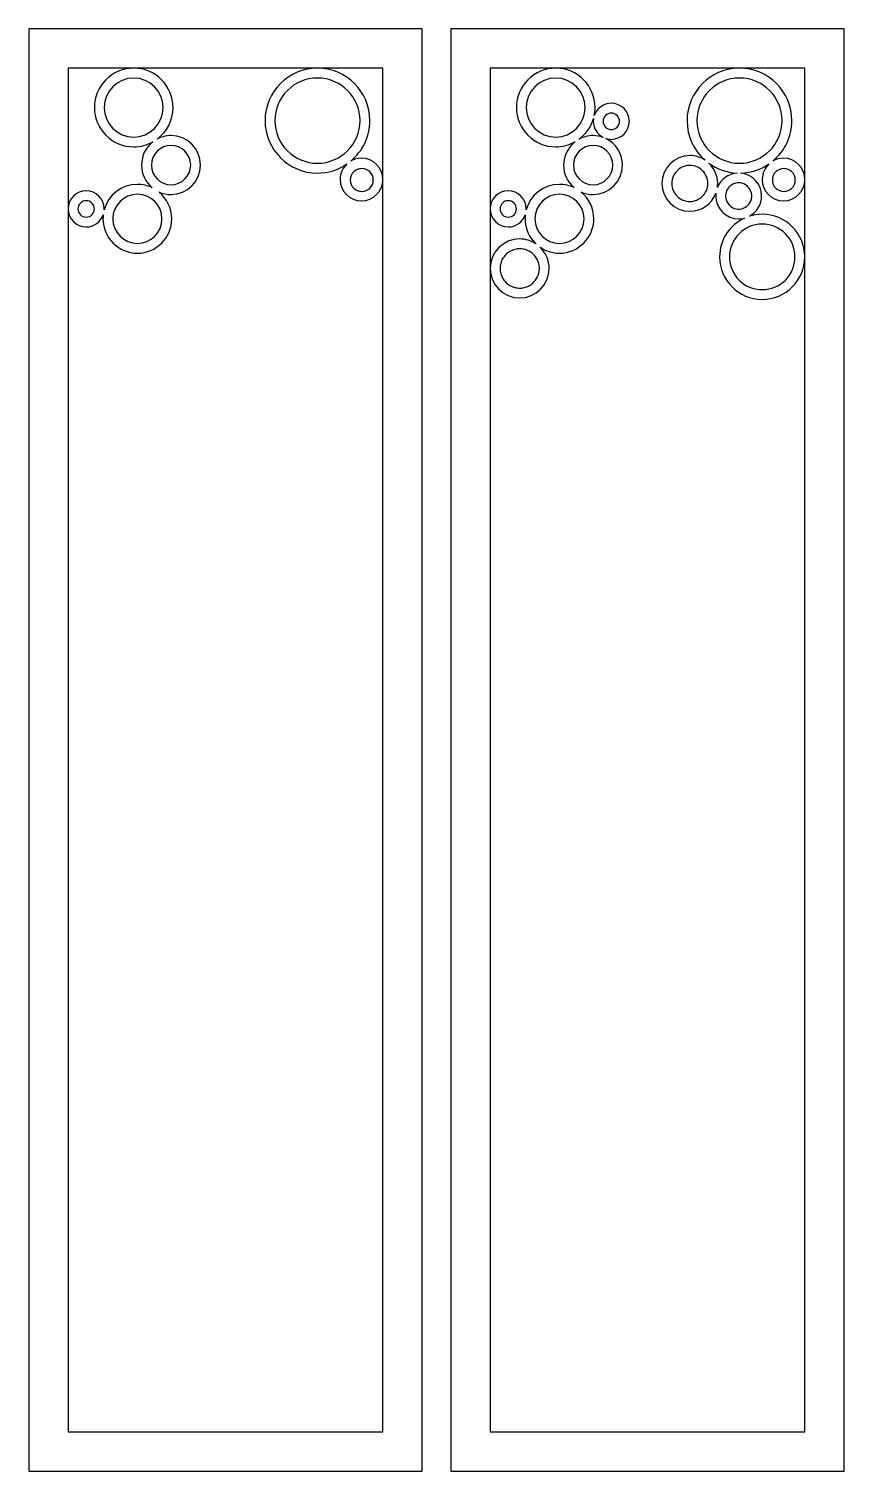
# Model space of a CAD drawing. Header units: centimetres. Extents: x 2 to 12.7, y 0.2 to 9.5.
# Drawn here: x 1.99 to 7.25, y 0.21 to 9.5 of the extents above; entities that cross this region are included whole.
import ezdxf

# ---------------------------------------------------------------- set-up
doc = ezdxf.new("R2010")
doc.units = ezdxf.units.CM
doc.header["$MEASUREMENT"] = 0
doc.layers.add('layer 1', color=7, linetype='Continuous')

msp = doc.modelspace()

# ---------------------------------------------------------------- linework, layer by layer
at = {"layer": 'layer 1', "color": 250}
for points, knots in [([(1.9931, 9.5), (1.9931, 9.5), (4.52699, 9.5), (4.52699, 9.5), (4.52699, 9.5), (4.52699, 9.5), (4.52699, 0.2091), (4.52699, 0.2091), (4.52699, 0.2091), (4.52699, 0.2091), (1.9931, 0.2091), (1.9931, 0.2091), (1.9931, 0.2091), (1.9931, 0.2091), (1.9931, 9.5), (1.9931, 9.5)], [0, 0, 0, 0, 0.2, 0.2, 0.2, 0.2, 0.4, 0.4, 0.4, 0.4, 0.6, 0.6, 0.6, 0.6, 1, 1, 1, 1]), ([(4.71238, 9.5), (4.71238, 9.5), (7.24626, 9.5), (7.24626, 9.5), (7.24626, 9.5), (7.24626, 9.5), (7.24626, 0.2091), (7.24626, 0.2091), (7.24626, 0.2091), (7.24626, 0.2091), (4.71238, 0.2091), (4.71238, 0.2091), (4.71238, 0.2091), (4.71238, 0.2091), (4.71238, 9.5), (4.71238, 9.5)], [0, 0, 0, 0, 0.2, 0.2, 0.2, 0.2, 0.4, 0.4, 0.4, 0.4, 0.6, 0.6, 0.6, 0.6, 1, 1, 1, 1]), ([(2.2465, 9.24661), (2.2465, 9.24661), (2.2465, 9.24661), (2.2465, 9.24661), (2.2465, 9.24661), (2.2465, 9.24661), (4.2736, 9.24661), (4.2736, 9.24661), (4.2736, 9.24661), (4.2736, 9.24661), (4.2736, 0.46248), (4.2736, 0.46248), (4.2736, 0.46248), (4.2736, 0.46248), (2.2465, 0.46248), (2.2465, 0.46248), (2.2465, 0.46248), (2.2465, 0.46248), (2.2465, 9.24661), (2.2465, 9.24661)], [0, 0, 0, 0, 0.1666667, 0.1666667, 0.1666667, 0.1666667, 0.3333333, 0.3333333, 0.3333333, 0.3333333, 0.5, 0.5, 0.5, 0.5, 0.6666667, 0.6666667, 0.6666667, 0.6666667, 1, 1, 1, 1]), ([(2.66881, 9.24661), (2.66881, 9.24661), (2.66881, 9.24661), (2.66881, 9.24661), (2.66881, 9.24661), (2.80837, 9.24661), (2.92219, 9.13278), (2.92219, 8.99323), (2.92219, 8.99323), (2.92219, 8.91006), (2.88177, 8.83604), (2.81957, 8.78978), (2.81957, 8.78978), (2.8463, 8.80418), (2.87683, 8.81235), (2.9092, 8.81235), (2.9092, 8.81235), (3.01387, 8.81235), (3.09924, 8.72698), (3.09924, 8.62231), (3.09924, 8.62231), (3.09924, 8.51764), (3.01387, 8.43227), (2.9092, 8.43227), (2.9092, 8.43227), (2.88164, 8.43227), (2.85543, 8.43819), (2.83175, 8.44882), (2.83175, 8.44882), (2.88202, 8.40812), (2.91426, 8.34595), (2.91426, 8.27649), (2.91426, 8.27649), (2.91426, 8.15438), (2.81466, 8.05478), (2.69255, 8.05478), (2.69255, 8.05478), (2.57043, 8.05478), (2.47083, 8.15438), (2.47083, 8.27649), (2.47083, 8.27649), (2.47083, 8.28519), (2.47135, 8.29376), (2.47233, 8.30221), (2.47233, 8.30221), (2.45652, 8.25684), (2.41327, 8.22413), (2.36263, 8.22413), (2.36263, 8.22413), (2.29867, 8.22413), (2.2465, 8.2763), (2.2465, 8.34027), (2.2465, 8.34027), (2.2465, 8.40423), (2.29867, 8.4564), (2.36263, 8.4564), (2.36263, 8.4564), (2.4266, 8.4564), (2.47876, 8.40423), (2.47876, 8.34027), (2.47876, 8.34027), (2.47876, 8.33841), (2.47872, 8.33656), (2.47863, 8.33472), (2.47863, 8.33472), (2.50431, 8.42874), (2.59057, 8.4982), (2.69255, 8.4982), (2.69255, 8.4982), (2.72628, 8.4982), (2.75829, 8.49058), (2.78695, 8.47702), (2.78695, 8.47702), (2.74555, 8.51192), (2.71917, 8.56413), (2.71917, 8.62231), (2.71917, 8.62231), (2.71917, 8.68328), (2.74814, 8.7377), (2.79302, 8.77252), (2.79302, 8.77252), (2.75628, 8.75173), (2.71389, 8.73983), (2.66881, 8.73983), (2.66881, 8.73983), (2.52924, 8.73983), (2.41542, 8.85367), (2.41542, 8.99323), (2.41542, 8.99323), (2.41542, 9.13278), (2.52924, 9.24661), (2.66881, 9.24661)], [0, 0, 0, 0, 0.0416667, 0.0416667, 0.0416667, 0.0416667, 0.0833333, 0.0833333, 0.0833333, 0.0833333, 0.125, 0.125, 0.125, 0.125, 0.1666667, 0.1666667, 0.1666667, 0.1666667, 0.2083333, 0.2083333, 0.2083333, 0.2083333, 0.25, 0.25, 0.25, 0.25, 0.2916667, 0.2916667, 0.2916667, 0.2916667, 0.3333333, 0.3333333, 0.3333333, 0.3333333, 0.375, 0.375, 0.375, 0.375, 0.4166667, 0.4166667, 0.4166667, 0.4166667, 0.4583333, 0.4583333, 0.4583333, 0.4583333, 0.5, 0.5, 0.5, 0.5, 0.5416667, 0.5416667, 0.5416667, 0.5416667, 0.5833333, 0.5833333, 0.5833333, 0.5833333, 0.625, 0.625, 0.625, 0.625, 0.6666667, 0.6666667, 0.6666667, 0.6666667, 0.7083333, 0.7083333, 0.7083333, 0.7083333, 0.75, 0.75, 0.75, 0.75, 0.7916667, 0.7916667, 0.7916667, 0.7916667, 0.8333333, 0.8333333, 0.8333333, 0.8333333, 0.875, 0.875, 0.875, 0.875, 0.9166667, 0.9166667, 0.9166667, 0.9166667, 1, 1, 1, 1]), ([(3.85258, 9.24661), (4.03865, 9.24661), (4.19043, 9.09484), (4.19043, 8.90876), (4.19043, 8.90876), (4.19043, 8.80401), (4.14233, 8.71013), (4.0671, 8.64808), (4.0671, 8.64808), (4.08745, 8.66004), (4.11112, 8.66692), (4.13635, 8.66692), (4.13635, 8.66692), (4.21194, 8.66692), (4.2736, 8.60526), (4.2736, 8.52967), (4.2736, 8.52967), (4.2736, 8.45407), (4.21194, 8.39241), (4.13635, 8.39241), (4.13635, 8.39241), (4.06075, 8.39241), (3.99909, 8.45407), (3.99909, 8.52967), (3.99909, 8.52967), (3.99909, 8.56893), (4.01573, 8.60442), (4.0423, 8.62947), (4.0423, 8.62947), (3.98815, 8.59254), (3.92281, 8.57091), (3.85258, 8.57091), (3.85258, 8.57091), (3.6665, 8.57091), (3.51473, 8.72268), (3.51473, 8.90876), (3.51473, 8.90876), (3.51473, 9.09484), (3.6665, 9.24661), (3.85258, 9.24661)], [0, 0, 0, 0, 0.0909091, 0.0909091, 0.0909091, 0.0909091, 0.1818182, 0.1818182, 0.1818182, 0.1818182, 0.2727273, 0.2727273, 0.2727273, 0.2727273, 0.3636364, 0.3636364, 0.3636364, 0.3636364, 0.4545455, 0.4545455, 0.4545455, 0.4545455, 0.5454545, 0.5454545, 0.5454545, 0.5454545, 0.6363636, 0.6363636, 0.6363636, 0.6363636, 0.7272727, 0.7272727, 0.7272727, 0.7272727, 0.8181818, 0.8181818, 0.8181818, 0.8181818, 1, 1, 1, 1]), ([(4.96577, 9.24661), (4.96577, 9.24661), (4.96577, 9.24661), (4.96577, 9.24661), (4.96577, 9.24661), (4.96577, 9.24661), (6.99288, 9.24661), (6.99288, 9.24661), (6.99288, 9.24661), (6.99288, 9.24661), (6.99288, 0.46248), (6.99288, 0.46248), (6.99288, 0.46248), (6.99288, 0.46248), (4.96577, 0.46248), (4.96577, 0.46248), (4.96577, 0.46248), (4.96577, 0.46248), (4.96577, 9.24661), (4.96577, 9.24661)], [0, 0, 0, 0, 0.1666667, 0.1666667, 0.1666667, 0.1666667, 0.3333333, 0.3333333, 0.3333333, 0.3333333, 0.5, 0.5, 0.5, 0.5, 0.6666667, 0.6666667, 0.6666667, 0.6666667, 1, 1, 1, 1]), ([(5.74609, 9.02047), (5.74609, 9.02047), (5.74609, 9.02047), (5.74609, 9.02047), (5.74609, 9.02047), (5.81005, 9.02047), (5.86223, 8.96829), (5.86223, 8.90433), (5.86223, 8.90433), (5.86223, 8.84036), (5.81005, 8.78819), (5.74609, 8.78819), (5.74609, 8.78819), (5.73338, 8.78819), (5.72113, 8.79026), (5.70967, 8.79406), (5.70967, 8.79406), (5.77391, 8.76353), (5.81852, 8.69796), (5.81852, 8.62231), (5.81852, 8.62231), (5.81852, 8.51764), (5.73315, 8.43227), (5.62848, 8.43227), (5.62848, 8.43227), (5.60092, 8.43227), (5.57471, 8.43819), (5.55102, 8.44882), (5.55102, 8.44882), (5.60129, 8.40812), (5.63353, 8.34595), (5.63353, 8.27649), (5.63353, 8.27649), (5.63353, 8.15438), (5.53394, 8.05478), (5.41181, 8.05478), (5.41181, 8.05478), (5.36612, 8.05478), (5.32358, 8.06873), (5.28823, 8.09258), (5.28823, 8.09258), (5.32374, 8.05802), (5.34585, 8.00977), (5.34585, 7.9565), (5.34585, 7.9565), (5.34585, 7.85183), (5.26047, 7.76646), (5.1558, 7.76646), (5.1558, 7.76646), (5.05114, 7.76646), (4.96577, 7.85183), (4.96577, 7.9565), (4.96577, 7.9565), (4.96577, 8.06117), (5.05114, 8.14654), (5.1558, 8.14654), (5.1558, 8.14654), (5.19404, 8.14654), (5.22969, 8.13514), (5.25956, 8.11558), (5.25956, 8.11558), (5.21684, 8.15603), (5.19011, 8.21323), (5.19011, 8.27649), (5.19011, 8.27649), (5.19011, 8.28519), (5.19062, 8.29376), (5.19161, 8.30221), (5.19161, 8.30221), (5.1758, 8.25684), (5.13254, 8.22413), (5.08191, 8.22413), (5.08191, 8.22413), (5.01793, 8.22413), (4.96577, 8.2763), (4.96577, 8.34027), (4.96577, 8.34027), (4.96577, 8.40423), (5.01793, 8.4564), (5.08191, 8.4564), (5.08191, 8.4564), (5.14586, 8.4564), (5.19804, 8.40423), (5.19804, 8.34027), (5.19804, 8.34027), (5.19804, 8.3384), (5.19799, 8.33656), (5.1979, 8.33472), (5.1979, 8.33472), (5.22359, 8.42874), (5.30984, 8.4982), (5.41181, 8.4982), (5.41181, 8.4982), (5.44555, 8.4982), (5.47755, 8.49058), (5.50623, 8.47702), (5.50623, 8.47702), (5.46482, 8.51192), (5.43844, 8.56413), (5.43844, 8.62231), (5.43844, 8.62231), (5.43844, 8.68328), (5.46741, 8.7377), (5.51229, 8.77252), (5.51229, 8.77252), (5.47555, 8.75173), (5.43316, 8.73983), (5.38808, 8.73983), (5.38808, 8.73983), (5.24852, 8.73983), (5.13469, 8.85366), (5.13469, 8.99323), (5.13469, 8.99323), (5.13469, 9.13278), (5.24852, 9.24661), (5.38808, 9.24661), (5.38808, 9.24661), (5.52764, 9.24661), (5.64147, 9.13278), (5.64147, 8.99323), (5.64147, 8.99323), (5.64147, 8.97568), (5.63966, 8.95853), (5.63623, 8.94197), (5.63623, 8.94197), (5.65193, 8.98756), (5.69529, 9.02047), (5.74609, 9.02047)], [0, 0, 0, 0, 0.030303, 0.030303, 0.030303, 0.030303, 0.0606061, 0.0606061, 0.0606061, 0.0606061, 0.0909091, 0.0909091, 0.0909091, 0.0909091, 0.1212121, 0.1212121, 0.1212121, 0.1212121, 0.1515152, 0.1515152, 0.1515152, 0.1515152, 0.1818182, 0.1818182, 0.1818182, 0.1818182, 0.2121212, 0.2121212, 0.2121212, 0.2121212, 0.2424242, 0.2424242, 0.2424242, 0.2424242, 0.2727273, 0.2727273, 0.2727273, 0.2727273, 0.3030303, 0.3030303, 0.3030303, 0.3030303, 0.3333333, 0.3333333, 0.3333333, 0.3333333, 0.3636364, 0.3636364, 0.3636364, 0.3636364, 0.3939394, 0.3939394, 0.3939394, 0.3939394, 0.4242424, 0.4242424, 0.4242424, 0.4242424, 0.4545455, 0.4545455, 0.4545455, 0.4545455, 0.4848485, 0.4848485, 0.4848485, 0.4848485, 0.5151515, 0.5151515, 0.5151515, 0.5151515, 0.5454545, 0.5454545, 0.5454545, 0.5454545, 0.5757576, 0.5757576, 0.5757576, 0.5757576, 0.6060606, 0.6060606, 0.6060606, 0.6060606, 0.6363636, 0.6363636, 0.6363636, 0.6363636, 0.6666667, 0.6666667, 0.6666667, 0.6666667, 0.6969697, 0.6969697, 0.6969697, 0.6969697, 0.7272727, 0.7272727, 0.7272727, 0.7272727, 0.7575758, 0.7575758, 0.7575758, 0.7575758, 0.7878788, 0.7878788, 0.7878788, 0.7878788, 0.8181818, 0.8181818, 0.8181818, 0.8181818, 0.8484848, 0.8484848, 0.8484848, 0.8484848, 0.8787879, 0.8787879, 0.8787879, 0.8787879, 0.9090909, 0.9090909, 0.9090909, 0.9090909, 0.9393939, 0.9393939, 0.9393939, 0.9393939, 1, 1, 1, 1]), ([(6.57184, 9.24661), (6.57184, 9.24661), (6.57184, 9.24661), (6.57184, 9.24661), (6.57184, 9.24661), (6.75793, 9.24661), (6.9097, 9.09484), (6.9097, 8.90876), (6.9097, 8.90876), (6.9097, 8.80401), (6.8616, 8.71013), (6.78637, 8.64808), (6.78637, 8.64808), (6.80671, 8.66004), (6.83039, 8.66692), (6.85562, 8.66692), (6.85562, 8.66692), (6.93122, 8.66692), (6.99287, 8.60526), (6.99287, 8.52967), (6.99287, 8.52967), (6.99287, 8.45407), (6.93122, 8.39241), (6.85562, 8.39241), (6.85562, 8.39241), (6.78002, 8.39241), (6.71837, 8.45407), (6.71837, 8.52967), (6.71837, 8.52967), (6.71837, 8.56893), (6.735, 8.60442), (6.76158, 8.62947), (6.76158, 8.62947), (6.70936, 8.59386), (6.64674, 8.57248), (6.57935, 8.571), (6.57935, 8.571), (6.65493, 8.56461), (6.71464, 8.50091), (6.71464, 8.42372), (6.71464, 8.42372), (6.71464, 8.36711), (6.68253, 8.31777), (6.63559, 8.29296), (6.63559, 8.29296), (6.66169, 8.30124), (6.68946, 8.30572), (6.71826, 8.30572), (6.71826, 8.30572), (6.86944, 8.30572), (6.99275, 8.18242), (6.99275, 8.03122), (6.99275, 8.03122), (6.99275, 7.88003), (6.86944, 7.75672), (6.71826, 7.75672), (6.71826, 7.75672), (6.56706, 7.75672), (6.44375, 7.88003), (6.44375, 8.03122), (6.44375, 8.03122), (6.44375, 8.14156), (6.50943, 8.23704), (6.6037, 8.28059), (6.6037, 8.28059), (6.59191, 8.27753), (6.57955, 8.27591), (6.56683, 8.27591), (6.56683, 8.27591), (6.48541, 8.27591), (6.41902, 8.34231), (6.41902, 8.42372), (6.41902, 8.42372), (6.41902, 8.42987), (6.4194, 8.43592), (6.42013, 8.44187), (6.42013, 8.44187), (6.39474, 8.37354), (6.32881, 8.32462), (6.25181, 8.32462), (6.25181, 8.32462), (6.15295, 8.32462), (6.07233, 8.40525), (6.07233, 8.5041), (6.07233, 8.5041), (6.07233, 8.60296), (6.15295, 8.68359), (6.25181, 8.68359), (6.25181, 8.68359), (6.28821, 8.68359), (6.32213, 8.67264), (6.35047, 8.6539), (6.35047, 8.6539), (6.27918, 8.71592), (6.23399, 8.80723), (6.23399, 8.90876), (6.23399, 8.90876), (6.23399, 9.09484), (6.38577, 9.24661), (6.57184, 9.24661)], [0, 0, 0, 0, 0.0384615, 0.0384615, 0.0384615, 0.0384615, 0.0769231, 0.0769231, 0.0769231, 0.0769231, 0.1153846, 0.1153846, 0.1153846, 0.1153846, 0.1538462, 0.1538462, 0.1538462, 0.1538462, 0.1923077, 0.1923077, 0.1923077, 0.1923077, 0.2307692, 0.2307692, 0.2307692, 0.2307692, 0.2692308, 0.2692308, 0.2692308, 0.2692308, 0.3076923, 0.3076923, 0.3076923, 0.3076923, 0.3461538, 0.3461538, 0.3461538, 0.3461538, 0.3846154, 0.3846154, 0.3846154, 0.3846154, 0.4230769, 0.4230769, 0.4230769, 0.4230769, 0.4615385, 0.4615385, 0.4615385, 0.4615385, 0.5, 0.5, 0.5, 0.5, 0.5384615, 0.5384615, 0.5384615, 0.5384615, 0.5769231, 0.5769231, 0.5769231, 0.5769231, 0.6153846, 0.6153846, 0.6153846, 0.6153846, 0.6538462, 0.6538462, 0.6538462, 0.6538462, 0.6923077, 0.6923077, 0.6923077, 0.6923077, 0.7307692, 0.7307692, 0.7307692, 0.7307692, 0.7692308, 0.7692308, 0.7692308, 0.7692308, 0.8076923, 0.8076923, 0.8076923, 0.8076923, 0.8461538, 0.8461538, 0.8461538, 0.8461538, 0.8846154, 0.8846154, 0.8846154, 0.8846154, 0.9230769, 0.9230769, 0.9230769, 0.9230769, 1, 1, 1, 1]), ([(2.66881, 9.18327), (2.66881, 9.18327), (2.66881, 9.18327), (2.66881, 9.18327), (2.66881, 9.18327), (2.77348, 9.18327), (2.85884, 9.0979), (2.85884, 8.99323), (2.85884, 8.99323), (2.85884, 8.88855), (2.77348, 8.80318), (2.66881, 8.80318), (2.66881, 8.80318), (2.56414, 8.80318), (2.47876, 8.88855), (2.47876, 8.99323), (2.47876, 8.99323), (2.47876, 9.0979), (2.56414, 9.18327), (2.66881, 9.18327)], [0, 0, 0, 0, 0.1666667, 0.1666667, 0.1666667, 0.1666667, 0.3333333, 0.3333333, 0.3333333, 0.3333333, 0.5, 0.5, 0.5, 0.5, 0.6666667, 0.6666667, 0.6666667, 0.6666667, 1, 1, 1, 1]), ([(3.85258, 9.18327), (3.85258, 9.18327), (3.85258, 9.18327), (3.85258, 9.18327), (3.85258, 9.18327), (4.00377, 9.18327), (4.12709, 9.05996), (4.12709, 8.90876), (4.12709, 8.90876), (4.12709, 8.75757), (4.00377, 8.63426), (3.85258, 8.63426), (3.85258, 8.63426), (3.70139, 8.63426), (3.57807, 8.75757), (3.57807, 8.90876), (3.57807, 8.90876), (3.57807, 9.05996), (3.70139, 9.18327), (3.85258, 9.18327)], [0, 0, 0, 0, 0.1666667, 0.1666667, 0.1666667, 0.1666667, 0.3333333, 0.3333333, 0.3333333, 0.3333333, 0.5, 0.5, 0.5, 0.5, 0.6666667, 0.6666667, 0.6666667, 0.6666667, 1, 1, 1, 1]), ([(5.38808, 9.18327), (5.38808, 9.18327), (5.38808, 9.18327), (5.38808, 9.18327), (5.38808, 9.18327), (5.49275, 9.18327), (5.57812, 9.0979), (5.57812, 8.99323), (5.57812, 8.99323), (5.57812, 8.88855), (5.49275, 8.80318), (5.38808, 8.80318), (5.38808, 8.80318), (5.28341, 8.80318), (5.19804, 8.88855), (5.19804, 8.99323), (5.19804, 8.99323), (5.19804, 9.0979), (5.28341, 9.18327), (5.38808, 9.18327)], [0, 0, 0, 0, 0.1666667, 0.1666667, 0.1666667, 0.1666667, 0.3333333, 0.3333333, 0.3333333, 0.3333333, 0.5, 0.5, 0.5, 0.5, 0.6666667, 0.6666667, 0.6666667, 0.6666667, 1, 1, 1, 1]), ([(6.57184, 9.18327), (6.57184, 9.18327), (6.57184, 9.18327), (6.57184, 9.18327), (6.57184, 9.18327), (6.72304, 9.18327), (6.84635, 9.05996), (6.84635, 8.90876), (6.84635, 8.90876), (6.84635, 8.75757), (6.72304, 8.63426), (6.57184, 8.63426), (6.57184, 8.63426), (6.42066, 8.63426), (6.29734, 8.75757), (6.29734, 8.90876), (6.29734, 8.90876), (6.29734, 9.05996), (6.42066, 9.18327), (6.57184, 9.18327)], [0, 0, 0, 0, 0.1666667, 0.1666667, 0.1666667, 0.1666667, 0.3333333, 0.3333333, 0.3333333, 0.3333333, 0.5, 0.5, 0.5, 0.5, 0.6666667, 0.6666667, 0.6666667, 0.6666667, 1, 1, 1, 1]), ([(5.69329, 8.80094), (5.69329, 8.80094), (5.69329, 8.80094), (5.69329, 8.80094), (5.69329, 8.80094), (5.65574, 8.82021), (5.62996, 8.85936), (5.62996, 8.90433), (5.62996, 8.90433), (5.62996, 8.91048), (5.63044, 8.91651), (5.63136, 8.92241), (5.63136, 8.92241), (5.61568, 8.86876), (5.58267, 8.82238), (5.53884, 8.78979), (5.53884, 8.78979), (5.56557, 8.80418), (5.5961, 8.81235), (5.62848, 8.81235), (5.62848, 8.81235), (5.65122, 8.81235), (5.67305, 8.80832), (5.69329, 8.80094)], [0, 0, 0, 0, 0.1428571, 0.1428571, 0.1428571, 0.1428571, 0.2857143, 0.2857143, 0.2857143, 0.2857143, 0.4285714, 0.4285714, 0.4285714, 0.4285714, 0.5714286, 0.5714286, 0.5714286, 0.5714286, 0.7142857, 0.7142857, 0.7142857, 0.7142857, 1, 1, 1, 1]), ([(5.74609, 8.95712), (5.74609, 8.95712), (5.74609, 8.95712), (5.74609, 8.95712), (5.74609, 8.95712), (5.77516, 8.95712), (5.79888, 8.93341), (5.79888, 8.90433), (5.79888, 8.90433), (5.79888, 8.87525), (5.77516, 8.85154), (5.74609, 8.85154), (5.74609, 8.85154), (5.71702, 8.85154), (5.6933, 8.87525), (5.6933, 8.90433), (5.6933, 8.90433), (5.6933, 8.93341), (5.71702, 8.95712), (5.74609, 8.95712)], [0, 0, 0, 0, 0.1666667, 0.1666667, 0.1666667, 0.1666667, 0.3333333, 0.3333333, 0.3333333, 0.3333333, 0.5, 0.5, 0.5, 0.5, 0.6666667, 0.6666667, 0.6666667, 0.6666667, 1, 1, 1, 1]), ([(2.9092, 8.749), (2.9092, 8.749), (2.9092, 8.749), (2.9092, 8.749), (2.9092, 8.749), (2.97899, 8.749), (3.0359, 8.69209), (3.0359, 8.62231), (3.0359, 8.62231), (3.0359, 8.55253), (2.97899, 8.49561), (2.9092, 8.49561), (2.9092, 8.49561), (2.83943, 8.49561), (2.78251, 8.55253), (2.78251, 8.62231), (2.78251, 8.62231), (2.78251, 8.69209), (2.83943, 8.749), (2.9092, 8.749)], [0, 0, 0, 0, 0.1666667, 0.1666667, 0.1666667, 0.1666667, 0.3333333, 0.3333333, 0.3333333, 0.3333333, 0.5, 0.5, 0.5, 0.5, 0.6666667, 0.6666667, 0.6666667, 0.6666667, 1, 1, 1, 1]), ([(5.62848, 8.749), (5.62848, 8.749), (5.62848, 8.749), (5.62848, 8.749), (5.62848, 8.749), (5.69826, 8.749), (5.75518, 8.69209), (5.75518, 8.62231), (5.75518, 8.62231), (5.75518, 8.55253), (5.69826, 8.49561), (5.62848, 8.49561), (5.62848, 8.49561), (5.5587, 8.49561), (5.50179, 8.55253), (5.50179, 8.62231), (5.50179, 8.62231), (5.50179, 8.69209), (5.5587, 8.749), (5.62848, 8.749)], [0, 0, 0, 0, 0.1666667, 0.1666667, 0.1666667, 0.1666667, 0.3333333, 0.3333333, 0.3333333, 0.3333333, 0.5, 0.5, 0.5, 0.5, 0.6666667, 0.6666667, 0.6666667, 0.6666667, 1, 1, 1, 1]), ([(4.13826, 8.59974), (4.13826, 8.59974), (4.13826, 8.59974), (4.13826, 8.59974), (4.13826, 8.59974), (4.17897, 8.59974), (4.21216, 8.56655), (4.21216, 8.52584), (4.21216, 8.52584), (4.21216, 8.48513), (4.17897, 8.45193), (4.13826, 8.45193), (4.13826, 8.45193), (4.09755, 8.45193), (4.06435, 8.48513), (4.06435, 8.52584), (4.06435, 8.52584), (4.06435, 8.56655), (4.09755, 8.59974), (4.13826, 8.59974)], [0, 0, 0, 0, 0.1666667, 0.1666667, 0.1666667, 0.1666667, 0.3333333, 0.3333333, 0.3333333, 0.3333333, 0.5, 0.5, 0.5, 0.5, 0.6666667, 0.6666667, 0.6666667, 0.6666667, 1, 1, 1, 1]), ([(6.25181, 8.62021), (6.25181, 8.62021), (6.25181, 8.62021), (6.25181, 8.62021), (6.25181, 8.62021), (6.25181, 8.62021), (6.26369, 8.61961), (6.26369, 8.61961), (6.26369, 8.61961), (6.27952, 8.6176), (6.29275, 8.61351), (6.30695, 8.60621), (6.30695, 8.60621), (6.30695, 8.60621), (6.31653, 8.60038), (6.31653, 8.60038), (6.31653, 8.60038), (6.32929, 8.5913), (6.339, 8.58158), (6.34809, 8.56883), (6.34809, 8.56883), (6.34809, 8.56883), (6.35393, 8.55923), (6.35393, 8.55923), (6.35393, 8.55923), (6.36121, 8.54505), (6.3653, 8.53182), (6.36732, 8.51598), (6.36732, 8.51598), (6.36732, 8.51598), (6.36793, 8.5041), (6.36793, 8.5041), (6.36793, 8.5041), (6.36751, 8.4879), (6.36478, 8.47416), (6.35882, 8.45909), (6.35882, 8.45909), (6.35882, 8.45909), (6.35393, 8.44896), (6.35393, 8.44896), (6.35393, 8.44896), (6.34611, 8.4354), (6.33735, 8.4248), (6.32552, 8.41455), (6.32552, 8.41455), (6.32552, 8.41455), (6.31654, 8.40783), (6.31654, 8.40783), (6.31654, 8.40783), (6.30324, 8.39928), (6.29056, 8.39392), (6.27515, 8.39035), (6.27515, 8.39035), (6.27515, 8.39035), (6.26369, 8.38858), (6.26369, 8.38858), (6.26369, 8.38858), (6.24734, 8.38734), (6.23317, 8.38871), (6.21742, 8.39321), (6.21742, 8.39321), (6.21742, 8.39321), (6.20681, 8.3971), (6.20681, 8.3971), (6.20681, 8.3971), (6.19252, 8.40357), (6.18114, 8.41128), (6.1698, 8.42209), (6.1698, 8.42209), (6.1698, 8.42209), (6.16225, 8.43039), (6.16225, 8.43039), (6.16225, 8.43039), (6.15254, 8.44275), (6.14596, 8.45482), (6.14091, 8.46971), (6.14091, 8.46971), (6.14091, 8.46971), (6.13806, 8.48076), (6.13806, 8.48076), (6.13806, 8.48076), (6.13516, 8.49692), (6.13516, 8.5113), (6.13806, 8.52745), (6.13806, 8.52745), (6.13806, 8.52745), (6.14091, 8.5385), (6.14091, 8.5385), (6.14091, 8.5385), (6.14596, 8.55338), (6.15254, 8.56546), (6.16225, 8.57781), (6.16225, 8.57781), (6.16225, 8.57781), (6.1698, 8.58611), (6.1698, 8.58611), (6.1698, 8.58611), (6.18115, 8.59693), (6.19252, 8.60464), (6.20681, 8.61111), (6.20681, 8.61111), (6.21593, 8.61472), (6.2245, 8.61714), (6.23415, 8.61888), (6.23415, 8.61888), (6.24011, 8.61964), (6.24581, 8.62006), (6.25181, 8.62021)], [0, 0, 0, 0, 0.0357143, 0.0357143, 0.0357143, 0.0357143, 0.0714286, 0.0714286, 0.0714286, 0.0714286, 0.1071429, 0.1071429, 0.1071429, 0.1071429, 0.1428571, 0.1428571, 0.1428571, 0.1428571, 0.1785714, 0.1785714, 0.1785714, 0.1785714, 0.2142857, 0.2142857, 0.2142857, 0.2142857, 0.25, 0.25, 0.25, 0.25, 0.2857143, 0.2857143, 0.2857143, 0.2857143, 0.3214286, 0.3214286, 0.3214286, 0.3214286, 0.3571429, 0.3571429, 0.3571429, 0.3571429, 0.3928571, 0.3928571, 0.3928571, 0.3928571, 0.4285714, 0.4285714, 0.4285714, 0.4285714, 0.4642857, 0.4642857, 0.4642857, 0.4642857, 0.5, 0.5, 0.5, 0.5, 0.5357143, 0.5357143, 0.5357143, 0.5357143, 0.5714286, 0.5714286, 0.5714286, 0.5714286, 0.6071429, 0.6071429, 0.6071429, 0.6071429, 0.6428571, 0.6428571, 0.6428571, 0.6428571, 0.6785714, 0.6785714, 0.6785714, 0.6785714, 0.7142857, 0.7142857, 0.7142857, 0.7142857, 0.75, 0.75, 0.75, 0.75, 0.7857143, 0.7857143, 0.7857143, 0.7857143, 0.8214286, 0.8214286, 0.8214286, 0.8214286, 0.8571429, 0.8571429, 0.8571429, 0.8571429, 0.8928571, 0.8928571, 0.8928571, 0.8928571, 0.9285714, 0.9285714, 0.9285714, 0.9285714, 1, 1, 1, 1]), ([(6.55736, 8.57122), (6.55736, 8.57122), (6.55736, 8.57122), (6.55736, 8.57122), (6.55736, 8.57122), (6.48947, 8.57411), (6.42665, 8.59721), (6.37478, 8.63463), (6.37478, 8.63463), (6.40955, 8.60187), (6.43129, 8.55545), (6.43129, 8.5041), (6.43129, 8.5041), (6.43129, 8.49526), (6.43064, 8.48657), (6.42939, 8.47806), (6.42939, 8.47806), (6.45001, 8.52992), (6.49921, 8.56752), (6.55736, 8.57122)], [0, 0, 0, 0, 0.1666667, 0.1666667, 0.1666667, 0.1666667, 0.3333333, 0.3333333, 0.3333333, 0.3333333, 0.5, 0.5, 0.5, 0.5, 0.6666667, 0.6666667, 0.6666667, 0.6666667, 1, 1, 1, 1]), ([(6.85753, 8.59974), (6.85753, 8.59974), (6.85753, 8.59974), (6.85753, 8.59974), (6.85753, 8.59974), (6.89824, 8.59974), (6.93144, 8.56655), (6.93144, 8.52584), (6.93144, 8.52584), (6.93144, 8.48513), (6.89824, 8.45193), (6.85753, 8.45193), (6.85753, 8.45193), (6.81683, 8.45193), (6.78363, 8.48513), (6.78363, 8.52584), (6.78363, 8.52584), (6.78363, 8.56655), (6.81683, 8.59974), (6.85753, 8.59974)], [0, 0, 0, 0, 0.1666667, 0.1666667, 0.1666667, 0.1666667, 0.3333333, 0.3333333, 0.3333333, 0.3333333, 0.5, 0.5, 0.5, 0.5, 0.6666667, 0.6666667, 0.6666667, 0.6666667, 1, 1, 1, 1]), ([(6.56683, 8.50816), (6.56683, 8.50816), (6.57547, 8.50773), (6.57547, 8.50773), (6.57547, 8.50773), (6.59281, 8.5055), (6.60667, 8.49966), (6.62041, 8.48885), (6.62041, 8.48885), (6.62041, 8.48885), (6.62645, 8.48335), (6.62645, 8.48335), (6.62645, 8.48335), (6.63843, 8.4708), (6.64563, 8.45761), (6.64955, 8.4407), (6.64955, 8.4407), (6.65139, 8.43043), (6.65162, 8.42123), (6.65029, 8.41087), (6.65029, 8.41087), (6.65029, 8.41087), (6.64861, 8.4027), (6.64861, 8.4027), (6.64861, 8.4027), (6.64387, 8.38605), (6.63603, 8.37322), (6.62349, 8.36127), (6.62349, 8.36127), (6.62349, 8.36127), (6.61719, 8.35607), (6.61719, 8.35607), (6.61719, 8.35607), (6.60288, 8.34588), (6.58871, 8.34073), (6.57119, 8.33939), (6.57119, 8.33939), (6.57119, 8.33939), (6.56246, 8.33939), (6.56246, 8.33939), (6.56246, 8.33939), (6.54641, 8.34062), (6.53333, 8.345), (6.51979, 8.3537), (6.51979, 8.3537), (6.51979, 8.3537), (6.51325, 8.35859), (6.51325, 8.35859), (6.51325, 8.35859), (6.50019, 8.36991), (6.49173, 8.38235), (6.48617, 8.39873), (6.48617, 8.39873), (6.48617, 8.39873), (6.4841, 8.40675), (6.4841, 8.40675), (6.4841, 8.40675), (6.48147, 8.42143), (6.48208, 8.43439), (6.48617, 8.44871), (6.48617, 8.44871), (6.48617, 8.44871), (6.489, 8.45642), (6.489, 8.45642), (6.489, 8.45642), (6.49613, 8.47215), (6.50573, 8.48374), (6.51979, 8.49374), (6.51979, 8.49374), (6.52819, 8.49914), (6.5362, 8.50277), (6.54581, 8.50552), (6.54581, 8.50552), (6.55294, 8.50716), (6.55951, 8.50798), (6.56683, 8.50816)], [0, 0, 0, 0, 0.05, 0.05, 0.05, 0.05, 0.1, 0.1, 0.1, 0.1, 0.15, 0.15, 0.15, 0.15, 0.2, 0.2, 0.2, 0.2, 0.25, 0.25, 0.25, 0.25, 0.3, 0.3, 0.3, 0.3, 0.35, 0.35, 0.35, 0.35, 0.4, 0.4, 0.4, 0.4, 0.45, 0.45, 0.45, 0.45, 0.5, 0.5, 0.5, 0.5, 0.55, 0.55, 0.55, 0.55, 0.6, 0.6, 0.6, 0.6, 0.65, 0.65, 0.65, 0.65, 0.7, 0.7, 0.7, 0.7, 0.75, 0.75, 0.75, 0.75, 0.8, 0.8, 0.8, 0.8, 0.85, 0.85, 0.85, 0.85, 0.9, 0.9, 0.9, 0.9, 1, 1, 1, 1]), ([(2.36263, 8.39305), (2.3917, 8.39305), (2.41542, 8.36935), (2.41542, 8.34027), (2.41542, 8.34027), (2.41542, 8.31119), (2.3917, 8.28748), (2.36263, 8.28748), (2.36263, 8.28748), (2.33355, 8.28748), (2.30984, 8.31119), (2.30984, 8.34027), (2.30984, 8.34027), (2.30984, 8.36935), (2.33355, 8.39305), (2.36263, 8.39305)], [0, 0, 0, 0, 0.2, 0.2, 0.2, 0.2, 0.4, 0.4, 0.4, 0.4, 0.6, 0.6, 0.6, 0.6, 1, 1, 1, 1]), ([(2.69255, 8.43485), (2.69255, 8.43485), (2.69255, 8.43485), (2.69255, 8.43485), (2.69255, 8.43485), (2.77977, 8.43485), (2.85091, 8.36371), (2.85091, 8.27649), (2.85091, 8.27649), (2.85091, 8.18927), (2.77977, 8.11812), (2.69255, 8.11812), (2.69255, 8.11812), (2.60532, 8.11812), (2.53418, 8.18927), (2.53418, 8.27649), (2.53418, 8.27649), (2.53418, 8.36371), (2.60532, 8.43485), (2.69255, 8.43485)], [0, 0, 0, 0, 0.1666667, 0.1666667, 0.1666667, 0.1666667, 0.3333333, 0.3333333, 0.3333333, 0.3333333, 0.5, 0.5, 0.5, 0.5, 0.6666667, 0.6666667, 0.6666667, 0.6666667, 1, 1, 1, 1]), ([(5.08191, 8.39305), (5.11098, 8.39305), (5.13469, 8.36935), (5.13469, 8.34027), (5.13469, 8.34027), (5.13469, 8.31119), (5.11098, 8.28748), (5.08191, 8.28748), (5.08191, 8.28748), (5.05282, 8.28748), (5.02911, 8.31119), (5.02911, 8.34027), (5.02911, 8.34027), (5.02911, 8.36935), (5.05282, 8.39305), (5.08191, 8.39305)], [0, 0, 0, 0, 0.2, 0.2, 0.2, 0.2, 0.4, 0.4, 0.4, 0.4, 0.6, 0.6, 0.6, 0.6, 1, 1, 1, 1]), ([(5.41181, 8.43485), (5.41181, 8.43485), (5.41181, 8.43485), (5.41181, 8.43485), (5.41181, 8.43485), (5.49904, 8.43485), (5.57019, 8.36371), (5.57019, 8.27649), (5.57019, 8.27649), (5.57019, 8.18927), (5.49904, 8.11812), (5.41181, 8.11812), (5.41181, 8.11812), (5.3246, 8.11812), (5.25345, 8.18927), (5.25345, 8.27649), (5.25345, 8.27649), (5.25345, 8.36371), (5.3246, 8.43485), (5.41181, 8.43485)], [0, 0, 0, 0, 0.1666667, 0.1666667, 0.1666667, 0.1666667, 0.3333333, 0.3333333, 0.3333333, 0.3333333, 0.5, 0.5, 0.5, 0.5, 0.6666667, 0.6666667, 0.6666667, 0.6666667, 1, 1, 1, 1]), ([(6.71826, 8.24237), (6.71826, 8.24237), (6.71826, 8.24237), (6.71826, 8.24237), (6.71826, 8.24237), (6.83456, 8.24237), (6.92941, 8.14752), (6.92941, 8.03122), (6.92941, 8.03122), (6.92941, 7.91492), (6.83456, 7.82006), (6.71826, 7.82006), (6.71826, 7.82006), (6.60195, 7.82006), (6.5071, 7.91492), (6.5071, 8.03122), (6.5071, 8.03122), (6.5071, 8.14752), (6.60195, 8.24237), (6.71826, 8.24237)], [0, 0, 0, 0, 0.1666667, 0.1666667, 0.1666667, 0.1666667, 0.3333333, 0.3333333, 0.3333333, 0.3333333, 0.5, 0.5, 0.5, 0.5, 0.6666667, 0.6666667, 0.6666667, 0.6666667, 1, 1, 1, 1]), ([(5.1558, 8.08318), (5.1558, 8.08318), (5.1558, 8.08318), (5.1558, 8.08318), (5.1558, 8.08318), (5.16235, 8.08301), (5.16857, 8.08254), (5.17507, 8.08171), (5.17507, 8.08171), (5.18561, 8.07982), (5.19496, 8.07717), (5.20491, 8.07323), (5.20491, 8.07323), (5.20491, 8.07323), (5.21597, 8.06789), (5.21597, 8.06789), (5.21597, 8.06789), (5.23077, 8.05936), (5.24232, 8.04982), (5.2535, 8.03692), (5.2535, 8.03692), (5.26, 8.02865), (5.26519, 8.02056), (5.27, 8.01121), (5.27, 8.01121), (5.27258, 8.00551), (5.27478, 7.99995), (5.27679, 7.99403), (5.27679, 7.99403), (5.27977, 7.98357), (5.28149, 7.97388), (5.28231, 7.96303), (5.28231, 7.96303), (5.28249, 7.95642), (5.28233, 7.95013), (5.28182, 7.94355), (5.28182, 7.94355), (5.28046, 7.93286), (5.27827, 7.92333), (5.2748, 7.91312), (5.2748, 7.91312), (5.2748, 7.91312), (5.27, 7.90179), (5.27, 7.90179), (5.27, 7.90179), (5.2622, 7.8866), (5.25321, 7.8746), (5.24085, 7.86281), (5.24085, 7.86281), (5.23291, 7.85593), (5.22507, 7.85035), (5.21597, 7.84511), (5.21597, 7.84511), (5.21042, 7.84226), (5.20499, 7.8398), (5.19919, 7.83751), (5.19919, 7.83751), (5.18897, 7.83403), (5.17945, 7.83185), (5.16876, 7.83049), (5.16876, 7.83049), (5.16217, 7.82998), (5.15588, 7.82982), (5.14927, 7.82999), (5.14927, 7.82999), (5.13843, 7.83082), (5.12874, 7.83253), (5.11828, 7.83551), (5.11828, 7.83551), (5.11236, 7.83753), (5.10679, 7.83973), (5.10109, 7.84231), (5.10109, 7.84231), (5.0898, 7.84811), (5.08036, 7.8545), (5.07077, 7.86281), (5.07077, 7.86281), (5.07077, 7.86281), (5.06211, 7.87146), (5.06211, 7.87146), (5.06211, 7.87146), (5.05091, 7.88439), (5.0431, 7.8972), (5.03681, 7.91312), (5.03681, 7.91312), (5.03479, 7.91909), (5.03313, 7.92488), (5.03171, 7.93103), (5.03171, 7.93103), (5.02975, 7.94195), (5.02902, 7.95196), (5.0293, 7.96304), (5.0293, 7.96304), (5.02979, 7.96949), (5.03056, 7.9756), (5.03171, 7.98197), (5.03171, 7.98197), (5.03411, 7.99234), (5.03722, 8.00151), (5.04162, 8.01121), (5.04162, 8.01121), (5.04162, 8.01121), (5.04748, 8.02197), (5.04748, 8.02197), (5.04748, 8.02197), (5.0567, 8.03633), (5.06679, 8.04742), (5.0802, 8.05797), (5.0802, 8.05797), (5.08878, 8.06409), (5.09711, 8.06888), (5.10669, 8.07323), (5.10669, 8.07323), (5.11253, 8.07554), (5.11822, 8.07746), (5.12425, 8.07919), (5.12425, 8.07919), (5.13496, 8.08167), (5.14483, 8.0829), (5.1558, 8.08318)], [0, 0, 0, 0, 0.0322581, 0.0322581, 0.0322581, 0.0322581, 0.0645161, 0.0645161, 0.0645161, 0.0645161, 0.0967742, 0.0967742, 0.0967742, 0.0967742, 0.1290323, 0.1290323, 0.1290323, 0.1290323, 0.1612903, 0.1612903, 0.1612903, 0.1612903, 0.1935484, 0.1935484, 0.1935484, 0.1935484, 0.2258065, 0.2258065, 0.2258065, 0.2258065, 0.2580645, 0.2580645, 0.2580645, 0.2580645, 0.2903226, 0.2903226, 0.2903226, 0.2903226, 0.3225806, 0.3225806, 0.3225806, 0.3225806, 0.3548387, 0.3548387, 0.3548387, 0.3548387, 0.3870968, 0.3870968, 0.3870968, 0.3870968, 0.4193548, 0.4193548, 0.4193548, 0.4193548, 0.4516129, 0.4516129, 0.4516129, 0.4516129, 0.483871, 0.483871, 0.483871, 0.483871, 0.516129, 0.516129, 0.516129, 0.516129, 0.5483871, 0.5483871, 0.5483871, 0.5483871, 0.5806452, 0.5806452, 0.5806452, 0.5806452, 0.6129032, 0.6129032, 0.6129032, 0.6129032, 0.6451613, 0.6451613, 0.6451613, 0.6451613, 0.6774194, 0.6774194, 0.6774194, 0.6774194, 0.7096774, 0.7096774, 0.7096774, 0.7096774, 0.7419355, 0.7419355, 0.7419355, 0.7419355, 0.7741935, 0.7741935, 0.7741935, 0.7741935, 0.8064516, 0.8064516, 0.8064516, 0.8064516, 0.8387097, 0.8387097, 0.8387097, 0.8387097, 0.8709677, 0.8709677, 0.8709677, 0.8709677, 0.9032258, 0.9032258, 0.9032258, 0.9032258, 0.9354839, 0.9354839, 0.9354839, 0.9354839, 1, 1, 1, 1])]:
    msp.add_open_spline(points, degree=3, knots=knots, dxfattribs=at)

doc.saveas('drawing.dxf')
